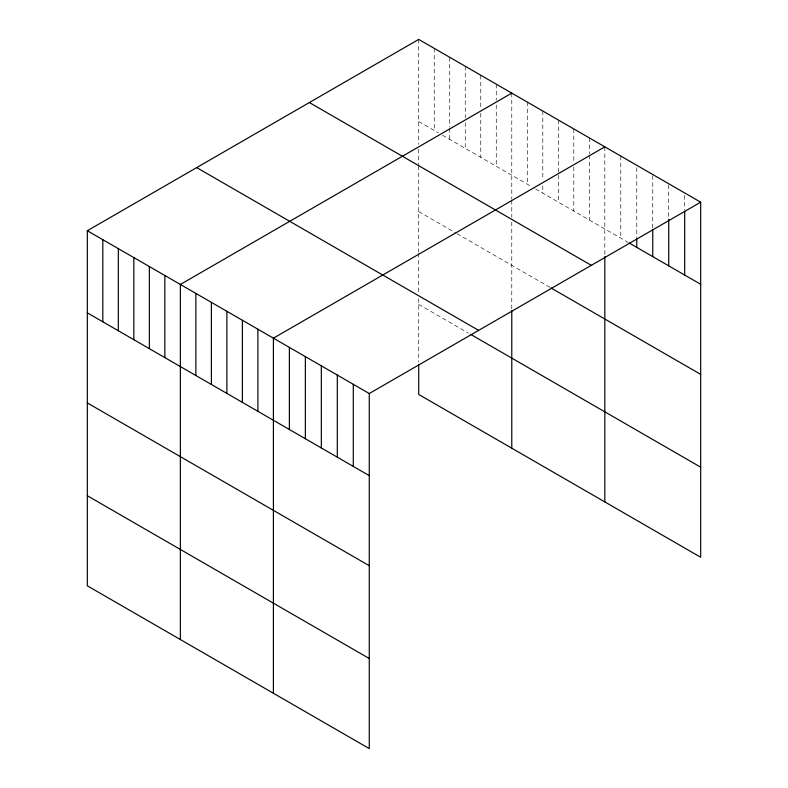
<?xml version="1.0" encoding="UTF-8"?>
<svg xmlns="http://www.w3.org/2000/svg" width="788" height="788" viewBox="0 0 788 788"><rect width="100%" height="100%" fill="white"/><g stroke="black" fill="none" stroke-linecap="round" stroke-linejoin="round"><path stroke-width="0.59" stroke-dasharray="3.94 2.96" d="M418.733 39.4L418.733 144.322M418.733 121.5L438.374 132.847M442.511 135.231L531.417 186.559M535.554 188.953L628.253 242.468M418.733 211.588L455.947 233.071M456.981 233.672L550.024 287.384M418.733 304.395L468.358 333.048M684.703 195.414L684.703 210.12M668.726 184.963L668.726 219.271M652.75 175.734L652.75 228.431M636.773 167.736L636.773 237.582M620.796 156.063L620.796 238.163M604.82 146.834L604.82 255.361M589.316 137.88L589.316 153.818M589.316 155.039L589.316 219.99M573.802 128.927L573.802 162.023M573.802 166.918L573.802 211.036M558.298 119.983L558.298 202.083M542.794 111.029L542.794 179.654M542.794 185.781L542.794 193.129M527.28 102.076L527.28 184.175M511.776 93.122L511.776 199.246M511.776 200.447L511.776 217.261M511.776 222.068L511.776 309.389M496.263 84.168L496.263 100.096M496.263 105.001L496.263 166.268M480.759 75.215L480.759 108.301M480.759 113.196L480.759 157.314M465.255 66.261L465.255 117.727M465.255 122.632L465.255 148.361M449.741 57.307L449.741 127.154M449.741 128.385L449.741 139.407M434.237 48.354L434.237 130.453M418.733 149.129L418.733 164.741M418.733 165.943L418.733 252.19M418.733 253.352L418.733 293.954M418.733 298.593L418.733 362.047"/><path stroke-width="1.18" d="M87.32 230.736L369.267 393.527L369.267 748.6L87.32 585.819L87.32 230.736L418.733 39.4L700.68 202.181L700.68 557.264L418.733 394.473L418.733 364.45M511.776 93.122L180.363 284.458L180.363 639.531M604.82 146.834L273.406 338.18L273.406 693.253M369.267 393.527L700.68 202.181M629.317 243.088L700.68 284.291M309.369 102.538L591.315 265.329M551.058 287.984L700.68 374.369M196.685 167.598L478.631 330.379M470.426 334.24L700.68 467.176M87.32 312.846L369.267 475.627M87.32 402.924L369.267 565.705M87.32 495.731L369.267 658.522M684.703 211.342L684.703 275.061M668.726 219.271L668.726 265.842M652.75 229.653L652.75 256.612M636.773 238.813L636.773 247.393M604.82 256.563L604.82 501.917M511.776 310.551L511.776 448.195M353.29 384.298L353.29 466.407M337.313 375.078L337.313 457.178M321.337 365.849L321.337 447.958M305.36 356.629L305.36 438.729M289.383 347.4L289.383 429.509M257.903 329.226L257.903 411.326M242.389 320.273L242.389 402.373M226.885 311.319L226.885 393.419M211.381 302.365L211.381 384.465M195.867 293.412L195.867 375.512M164.85 275.505L164.85 357.614M149.346 266.551L149.346 348.66M133.842 257.597L133.842 339.707M118.328 248.644L118.328 330.753M102.824 239.69L102.824 321.799"/></g></svg>
